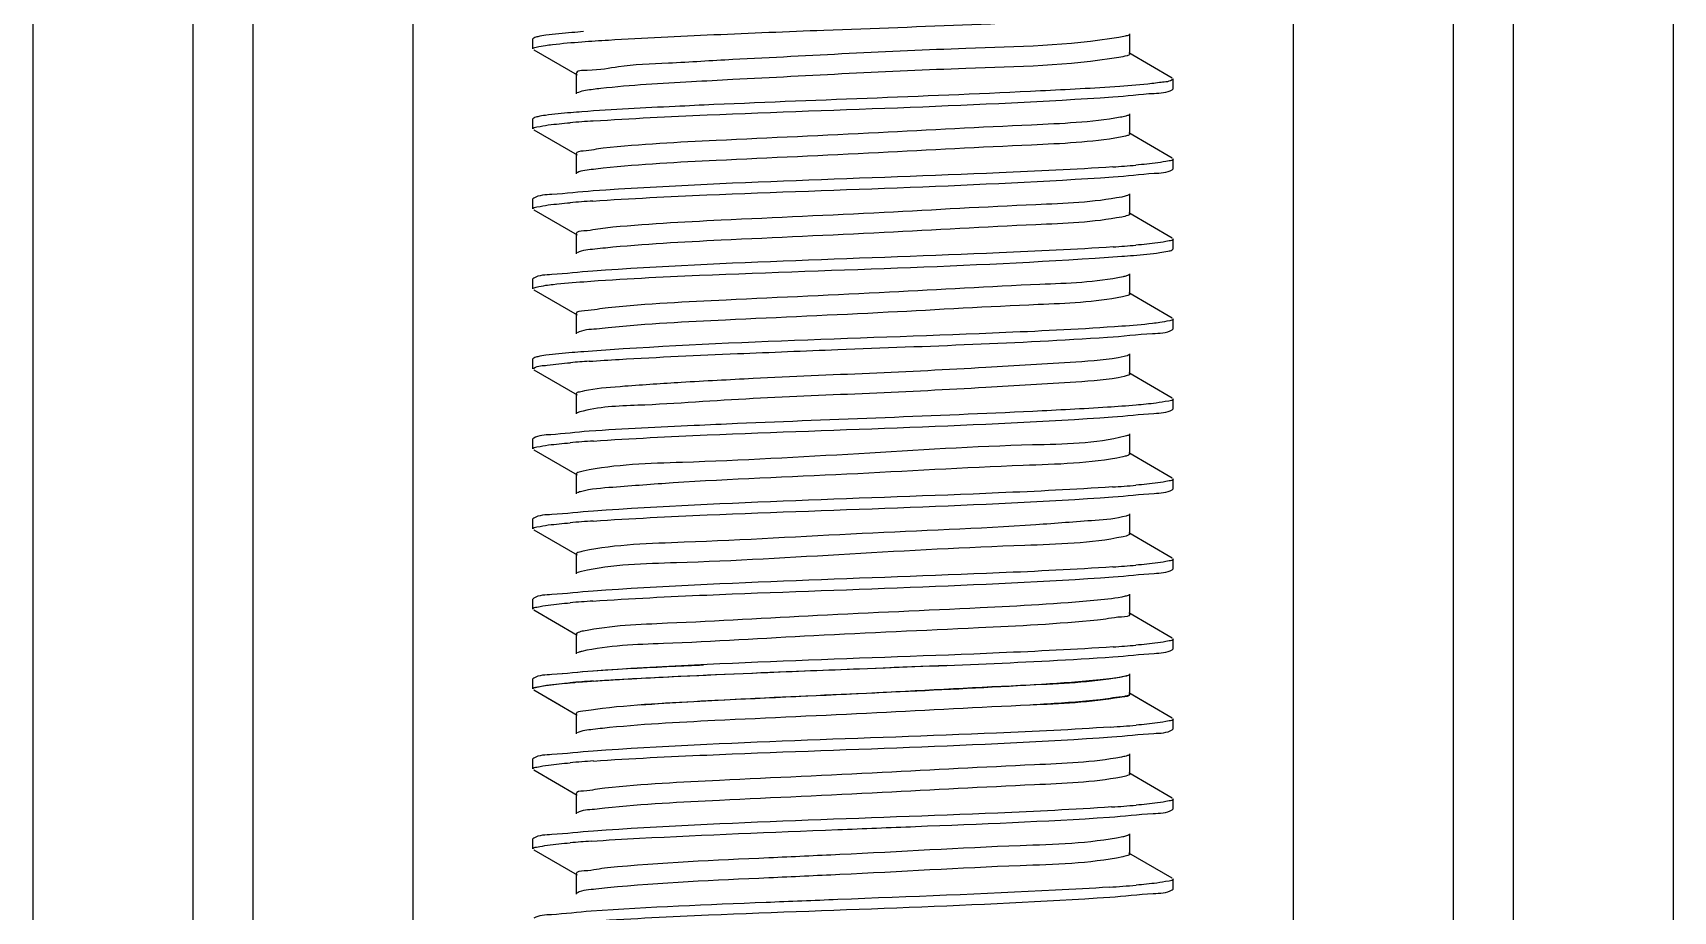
# Model space of a CAD drawing. Extents: x -427546 to -314919, y 698702 to 968782.
# Drawn here: x -415004.5 to -414699.4, y 911520 to 911683.4 of the extents above; entities that cross this region are included whole.
import ezdxf

# ---------------------------------------------------------------- set-up
doc = ezdxf.new("R2010")
doc.units = 0
doc.header["$LTSCALE"] = 1000
doc.header["$MEASUREMENT"] = 0
doc.layers.get('0').update_dxf_attribs({"linetype": 'CONTINUOUS'})

msp = doc.modelspace()

# ---------------------------------------------------------------- linework, layer by layer
at = {"linetype": 'CONTINUOUS'}
for p, q in [((-415004.48, 912764.98), (-415004.48, 909801.84)), ((-414974.72, 912764.98), (-414974.72, 909801.84)), ((-414963.55, 912764.98), (-414963.55, 909801.84)), ((-414933.79, 912764.98), (-414933.79, 909801.84)), ((-414770.08, 912764.98), (-414770.08, 909801.84)), ((-414740.31, 912764.98), (-414740.31, 909801.84)), ((-414729.15, 912764.98), (-414729.15, 909801.84)), ((-414699.38, 912764.98), (-414699.38, 909801.84)), ((-414800.46, 911679.49), (-414800.46, 911683.22)), ((-414911.32, 911682.45), (-414911.46, 911682.29)), ((-414911.46, 911680.43), (-414911.46, 911682.29)), ((-414911.46, 911680.43), (-414911.46, 911682.29)), ((-414911.32, 911680.26), (-414903.25, 911675.59)), ((-414792.54, 911675.01), (-414800.62, 911679.68)), ((-414903.41, 911675.77), (-414903.41, 911672.05)), ((-414792.4, 911672.98), (-414792.4, 911674.84)), ((-414792.4, 911672.98), (-414792.4, 911674.84)), ((-414903, 911672.35), (-414903.25, 911672.24)), ((-414792.54, 911672.82), (-414792.4, 911672.98)), ((-414800.46, 911664.61), (-414800.46, 911668.33)), ((-414911.32, 911667.57), (-414911.46, 911667.4)), ((-414911.46, 911665.54), (-414911.46, 911667.4)), ((-414911.46, 911665.54), (-414911.46, 911667.4)), ((-414911.32, 911665.38), (-414903.25, 911660.7)), ((-414792.54, 911660.12), (-414800.62, 911664.8)), ((-414903.41, 911660.89), (-414903.41, 911657.17)), ((-414792.4, 911658.1), (-414792.4, 911659.96)), ((-414792.4, 911658.1), (-414792.4, 911659.96)), ((-414792.54, 911657.94), (-414792.4, 911658.1)), ((-414911.32, 911652.68), (-414911.46, 911652.52)), ((-414911.46, 911650.66), (-414911.46, 911652.52)), ((-414911.46, 911650.66), (-414911.46, 911652.52)), ((-414800.46, 911649.73), (-414800.46, 911653.45)), ((-414911.32, 911650.5), (-414903.25, 911645.82)), ((-414792.54, 911645.24), (-414800.62, 911649.92)), ((-414903.41, 911646.01), (-414903.41, 911642.29)), ((-414792.4, 911643.22), (-414792.4, 911645.08)), ((-414792.4, 911643.22), (-414792.4, 911645.08)), ((-414792.54, 911643.05), (-414792.4, 911643.22)), ((-414911.32, 911637.8), (-414911.46, 911637.64)), ((-414911.46, 911635.78), (-414911.46, 911637.64)), ((-414911.46, 911635.78), (-414911.46, 911637.64)), ((-414800.46, 911634.85), (-414800.46, 911638.57)), ((-414911.32, 911635.61), (-414903.25, 911630.94)), ((-414792.54, 911630.36), (-414800.62, 911635.03)), ((-414903.41, 911631.13), (-414903.41, 911627.4)), ((-414792.54, 911628.17), (-414792.4, 911628.33)), ((-414792.4, 911628.33), (-414792.4, 911630.19)), ((-414792.4, 911628.33), (-414792.4, 911630.19)), ((-414911.32, 911622.92), (-414911.46, 911622.75)), ((-414911.46, 911620.89), (-414911.46, 911622.75)), ((-414911.46, 911620.89), (-414911.46, 911622.75)), ((-414800.46, 911619.96), (-414800.46, 911623.68)), ((-414911.32, 911620.73), (-414903.25, 911616.05)), ((-414792.54, 911615.47), (-414800.62, 911620.15)), ((-414903.41, 911616.24), (-414903.41, 911612.52)), ((-414792.54, 911613.29), (-414792.4, 911613.45)), ((-414792.4, 911613.45), (-414792.4, 911615.31)), ((-414792.4, 911613.45), (-414792.4, 911615.31)), ((-414911.32, 911608.03), (-414911.46, 911607.87)), ((-414911.46, 911606.01), (-414911.46, 911607.87)), ((-414911.46, 911606.01), (-414911.46, 911607.87)), ((-414800.46, 911605.08), (-414800.46, 911608.8)), ((-414911.32, 911605.85), (-414903.25, 911601.17)), ((-414801.29, 911604.65), (-414801.73, 911604.55)), ((-414792.54, 911600.59), (-414800.62, 911605.27)), ((-414903.41, 911601.36), (-414903.41, 911597.64)), ((-414792.54, 911598.41), (-414792.4, 911598.57)), ((-414792.4, 911598.57), (-414792.4, 911600.43)), ((-414792.4, 911598.57), (-414792.4, 911600.43)), ((-414911.32, 911593.15), (-414911.46, 911592.99)), ((-414911.46, 911591.13), (-414911.46, 911592.99)), ((-414911.46, 911591.13), (-414911.46, 911592.99)), ((-414800.46, 911590.2), (-414800.46, 911593.92)), ((-414911.32, 911590.96), (-414903.25, 911586.29)), ((-414801.12, 911589.82), (-414801.71, 911589.67)), ((-414792.54, 911585.71), (-414800.62, 911590.39)), ((-414903.41, 911586.48), (-414903.41, 911582.76)), ((-414792.4, 911583.69), (-414792.4, 911585.55)), ((-414792.4, 911583.69), (-414792.4, 911585.55)), ((-414792.54, 911583.52), (-414792.4, 911583.69)), ((-414911.32, 911578.27), (-414911.46, 911578.1)), ((-414911.46, 911576.24), (-414911.46, 911578.1)), ((-414911.46, 911576.24), (-414911.46, 911578.1)), ((-414800.46, 911575.31), (-414800.46, 911579.03)), ((-414911.32, 911576.08), (-414903.25, 911571.4)), ((-414792.54, 911570.83), (-414800.62, 911575.5)), ((-414903.41, 911571.59), (-414903.41, 911567.87)), ((-414792.4, 911568.8), (-414792.4, 911570.66)), ((-414792.4, 911568.8), (-414792.4, 911570.66)), ((-414792.54, 911568.64), (-414792.4, 911568.8)), ((-414800.46, 911560.43), (-414800.46, 911564.15)), ((-414800.46, 911560.43), (-414800.46, 911564.15)), ((-414911.32, 911563.39), (-414911.46, 911563.22)), ((-414911.32, 911563.38), (-414911.46, 911563.22)), ((-414911.46, 911561.36), (-414911.46, 911563.22)), ((-414911.46, 911561.36), (-414911.46, 911563.22)), ((-414911.46, 911561.36), (-414911.46, 911563.22)), ((-414911.46, 911561.36), (-414911.46, 911563.22)), ((-414911.32, 911561.2), (-414903.25, 911556.52)), ((-414911.32, 911561.2), (-414906.4, 911558.35)), ((-414792.54, 911555.94), (-414800.62, 911560.62)), ((-414796.7, 911558.35), (-414800.62, 911560.62)), ((-414903.41, 911556.71), (-414903.41, 911552.99)), ((-414792.4, 911553.92), (-414792.4, 911555.78)), ((-414792.4, 911553.92), (-414792.4, 911555.78)), ((-414792.54, 911553.76), (-414792.4, 911553.92)), ((-414800.46, 911545.55), (-414800.46, 911549.27)), ((-414911.32, 911548.5), (-414911.46, 911548.34)), ((-414911.46, 911546.48), (-414911.46, 911548.34)), ((-414911.46, 911546.48), (-414911.46, 911548.34)), ((-414911.32, 911546.32), (-414903.25, 911541.64)), ((-414792.54, 911541.06), (-414800.62, 911545.74)), ((-414903.41, 911541.83), (-414903.41, 911538.11)), ((-414792.4, 911539.04), (-414792.4, 911540.9)), ((-414792.4, 911539.04), (-414792.4, 911540.9)), ((-414792.54, 911538.87), (-414792.4, 911539.04)), ((-414911.32, 911533.62), (-414911.46, 911533.46)), ((-414911.46, 911531.6), (-414911.46, 911533.46)), ((-414911.46, 911531.6), (-414911.46, 911533.46)), ((-414800.46, 911530.67), (-414800.46, 911534.39)), ((-414911.32, 911531.43), (-414903.25, 911526.76)), ((-414792.54, 911526.18), (-414800.62, 911530.85)), ((-414903.41, 911526.95), (-414903.41, 911523.22)), ((-414792.4, 911524.15), (-414792.4, 911526.02)), ((-414792.4, 911524.15), (-414792.4, 911526.02)), ((-414792.54, 911523.99), (-414792.4, 911524.15))]:
    msp.add_line(p, q, dxfattribs=at)
for centre, radius, start, end in [((-414883.14, 911411.89), 255.7, 93.8351, 94.8035), ((-414820.69, 911913.2), 255.29, 273.8387, 274.8044), ((-414883.24, 911398.27), 254.43, 93.8488, 94.8033), ((-414820.63, 911897.59), 254.56, 273.8479, 274.803), ((-414884.15, 911379.88), 243.03, 93.9793, 94.8029), ((-414883.1, 911351.81), 256.25, 93.8293, 94.8034), ((-414820.79, 911854.89), 256.52, 273.8243, 274.8053), ((-414883.14, 911337.45), 255.73, 93.8348, 94.8035), ((-414820.69, 911838.81), 255.31, 273.8383, 274.8044), ((-414883.24, 911323.82), 254.47, 93.8484, 94.8033), ((-414820.63, 911823.18), 254.56, 273.8478, 274.803), ((-414883.12, 911307.41), 256.01, 93.832, 94.8034), ((-414885.81, 911340.35), 222.95, 94.4326, 94.598), ((-414821.2, 911815.42), 261.71, 273.7685, 274.8061), ((-414883.09, 911292.2), 256.34, 93.8284, 94.8034), ((-414820.97, 911797.64), 258.8, 273.7992, 274.806), ((-414883.68, 911284.77), 248.86, 93.9046, 94.8082), ((-414821.54, 911789.97), 266.04, 273.7272, 274.8014)]:
    msp.add_arc(centre, radius, start, end, dxfattribs=at)
for points, knots in [([(-414877.82, 911683.08), (-414871, 911683.38), (-414845.83, 911684.44), (-414820.64, 911685.16), (-414802.33, 911686.48)], [0, 0, 0, 0, 0.271117, 1, 1, 1, 1]), ([(-414909.07, 911682.96), (-414909.56, 911682.89), (-414910.31, 911682.76), (-414911.08, 911682.59), (-414911.32, 911682.45)], [0, 0, 0, 0, 0.642818, 1, 1, 1, 1]), ([(-414902.06, 911683.64), (-414902.78, 911683.58), (-414905.12, 911683.4), (-414907.46, 911683.19), (-414909.07, 911682.96)], [0, 0, 0, 0, 0.307553, 1, 1, 1, 1]), ([(-414902.34, 911681.75), (-414900.7, 911681.88), (-414892.53, 911682.41), (-414884.36, 911682.79), (-414877.82, 911683.08)], [0, 0, 0, 0, 0.200445, 1, 1, 1, 1]), ([(-414800.62, 911683.03), (-414800.83, 911682.91), (-414801.45, 911682.74), (-414802.08, 911682.62), (-414802.47, 911682.55)], [0, 0, 0, 0, 0.371007, 1, 1, 1, 1]), ([(-414911.46, 911680.43), (-414911.46, 911680.65), (-414910.33, 911680.85), (-414909.72, 911681.01), (-414909.14, 911681.09)], [0, 0, 0, 0, 0.275146, 1, 1, 1, 1]), ([(-414909.14, 911681.09), (-414908.71, 911681.15), (-414906.45, 911681.43), (-414904.18, 911681.62), (-414902.34, 911681.75)], [0, 0, 0, 0, 0.191295, 1, 1, 1, 1]), ([(-414802.47, 911682.55), (-414811.86, 911680.99), (-414835.95, 911680.54), (-414859.86, 911679.17), (-414874.31, 911678.43)], [0, 0, 0, 0, 0.396629, 1, 1, 1, 1]), ([(-414874.31, 911678.43), (-414878.3, 911678.23), (-414885.16, 911677.75), (-414894.9, 911677.45), (-414899.33, 911676.31), (-414903.41, 911676.48), (-414903.41, 911675.77)], [0, 0, 0, 0, 0.408517, 0.726153, 0.927696, 1, 1, 1, 1]), ([(-414802.47, 911678.83), (-414811.86, 911677.27), (-414835.95, 911676.82), (-414859.86, 911675.45), (-414874.31, 911674.71)], [0, 0, 0, 0, 0.396629, 1, 1, 1, 1]), ([(-414800.46, 911679.49), (-414800.46, 911679.29), (-414801.41, 911679.05), (-414801.97, 911678.91), (-414802.47, 911678.83)], [0, 0, 0, 0, 0.282134, 1, 1, 1, 1]), ([(-414874.31, 911674.71), (-414876.87, 911674.58), (-414885.05, 911674.13), (-414893.23, 911673.68), (-414898.83, 911673.06)], [0, 0, 0, 0, 0.312724, 1, 1, 1, 1]), ([(-414794.94, 911674.15), (-414795.41, 911674.08), (-414797.87, 911673.79), (-414800.33, 911673.6), (-414802.33, 911673.46)], [0, 0, 0, 0, 0.191606, 1, 1, 1, 1]), ([(-414792.4, 911674.84), (-414792.4, 911674.77), (-414793.31, 911674.2), (-414794.14, 911674.26), (-414794.94, 911674.15)], [0, 0, 0, 0, 0.088343, 1, 1, 1, 1]), ([(-414898.83, 911673.06), (-414899.31, 911673.01), (-414900.71, 911672.82), (-414902.13, 911672.67), (-414903, 911672.35)], [0, 0, 0, 0, 0.345772, 1, 1, 1, 1]), ([(-414900.24, 911667.02), (-414893.19, 911667.5), (-414860.98, 911669.05), (-414828.72, 911669.8), (-414803.6, 911671.51)], [0, 0, 0, 0, 0.219188, 1, 1, 1, 1]), ([(-414802.33, 911673.46), (-414807.23, 911673.1), (-414832.38, 911671.78), (-414857.56, 911670.95), (-414877.82, 911670.06)], [0, 0, 0, 0, 0.195012, 1, 1, 1, 1]), ([(-414803.6, 911671.51), (-414801.04, 911671.68), (-414797.45, 911672.18), (-414793.54, 911672.25), (-414792.54, 911672.82)], [0, 0, 0, 0, 0.690234, 1, 1, 1, 1]), ([(-414909.14, 911668.07), (-414909.61, 911668), (-414910.34, 911667.87), (-414911.09, 911667.7), (-414911.32, 911667.57)], [0, 0, 0, 0, 0.641633, 1, 1, 1, 1]), ([(-414902.34, 911668.73), (-414903.04, 911668.68), (-414905.31, 911668.5), (-414907.58, 911668.29), (-414909.14, 911668.07)], [0, 0, 0, 0, 0.307541, 1, 1, 1, 1]), ([(-414877.82, 911670.06), (-414880.22, 911669.95), (-414888.4, 911669.57), (-414896.58, 911669.16), (-414902.34, 911668.73)], [0, 0, 0, 0, 0.294264, 1, 1, 1, 1]), ([(-414802.2, 911667.71), (-414807.64, 911666.74), (-414822.72, 911666.15), (-414847.75, 911664.75), (-414874.32, 911663.56), (-414891.4, 911662.69), (-414898.39, 911661.95)], [0, 0, 0, 0, 0.172177, 0.467909, 0.781292, 1, 1, 1, 1]), ([(-414800.62, 911668.14), (-414800.8, 911668.04), (-414801.33, 911667.88), (-414801.86, 911667.77), (-414802.2, 911667.71)], [0, 0, 0, 0, 0.377707, 1, 1, 1, 1]), ([(-414911.46, 911665.54), (-414911.46, 911665.81), (-414910.04, 911665.99), (-414909.32, 911666.19), (-414908.6, 911666.28)], [0, 0, 0, 0, 0.271545, 1, 1, 1, 1]), ([(-414898.39, 911661.95), (-414899.65, 911661.81), (-414900.84, 911661.44), (-414903.41, 911661.35), (-414903.41, 911660.89)], [0, 0, 0, 0, 0.73335, 1, 1, 1, 1]), ([(-414802.2, 911663.99), (-414807.64, 911663.02), (-414822.72, 911662.43), (-414847.75, 911661.03), (-414874.32, 911659.84), (-414891.4, 911658.97), (-414898.39, 911658.22)], [0, 0, 0, 0, 0.172177, 0.467909, 0.781292, 1, 1, 1, 1]), ([(-414800.46, 911664.61), (-414800.46, 911664.43), (-414801.27, 911664.19), (-414801.76, 911664.07), (-414802.2, 911663.99)], [0, 0, 0, 0, 0.285905, 1, 1, 1, 1]), ([(-414792.4, 911659.96), (-414792.4, 911659.69), (-414793.82, 911659.51), (-414794.54, 911659.32), (-414795.25, 911659.22)], [0, 0, 0, 0, 0.271629, 1, 1, 1, 1]), ([(-414898.39, 911658.22), (-414899, 911658.16), (-414900.61, 911657.92), (-414902.35, 911657.88), (-414903.25, 911657.36)], [0, 0, 0, 0, 0.372967, 1, 1, 1, 1]), ([(-414900.32, 911652.13), (-414893.27, 911652.61), (-414861.01, 911654.17), (-414828.71, 911654.91), (-414803.55, 911656.63)], [0, 0, 0, 0, 0.218979, 1, 1, 1, 1]), ([(-414803.6, 911658.48), (-414810.65, 911658), (-414842.86, 911656.45), (-414875.12, 911655.71), (-414900.24, 911654)], [0, 0, 0, 0, 0.219095, 1, 1, 1, 1]), ([(-414803.55, 911656.63), (-414801, 911656.8), (-414797.43, 911657.3), (-414793.54, 911657.37), (-414792.54, 911657.94)], [0, 0, 0, 0, 0.690139, 1, 1, 1, 1]), ([(-414900.24, 911654), (-414902.81, 911653.82), (-414906.4, 911653.33), (-414910.32, 911653.26), (-414911.32, 911652.68)], [0, 0, 0, 0, 0.690277, 1, 1, 1, 1]), ([(-414801.94, 911652.88), (-414807.2, 911651.86), (-414822.04, 911651.34), (-414846.84, 911649.89), (-414873.53, 911648.72), (-414890.8, 911647.84), (-414897.94, 911647.11)], [0, 0, 0, 0, 0.167069, 0.460858, 0.776177, 1, 1, 1, 1]), ([(-414800.62, 911653.26), (-414800.77, 911653.17), (-414801.22, 911653.03), (-414801.66, 911652.93), (-414801.94, 911652.88)], [0, 0, 0, 0, 0.385224, 1, 1, 1, 1]), ([(-414911.46, 911650.66), (-414911.46, 911650.93), (-414910.05, 911651.11), (-414909.33, 911651.3), (-414908.61, 911651.4)], [0, 0, 0, 0, 0.271633, 1, 1, 1, 1]), ([(-414800.46, 911649.73), (-414800.46, 911649.57), (-414801.13, 911649.33), (-414801.56, 911649.23), (-414801.94, 911649.16)], [0, 0, 0, 0, 0.290456, 1, 1, 1, 1]), ([(-414897.94, 911647.11), (-414899.3, 911646.97), (-414900.59, 911646.56), (-414903.41, 911646.51), (-414903.41, 911646.01)], [0, 0, 0, 0, 0.734177, 1, 1, 1, 1]), ([(-414801.94, 911649.16), (-414807.2, 911648.14), (-414822.04, 911647.61), (-414846.84, 911646.17), (-414873.53, 911645), (-414890.8, 911644.12), (-414897.94, 911643.39)], [0, 0, 0, 0, 0.167069, 0.460858, 0.776177, 1, 1, 1, 1]), ([(-414897.94, 911643.39), (-414898.61, 911643.32), (-414900.36, 911643.06), (-414902.27, 911643.04), (-414903.25, 911642.48)], [0, 0, 0, 0, 0.374915, 1, 1, 1, 1]), ([(-414803.55, 911643.6), (-414810.6, 911643.12), (-414842.86, 911641.57), (-414875.16, 911640.83), (-414900.32, 911639.11)], [0, 0, 0, 0, 0.219017, 1, 1, 1, 1]), ([(-414792.4, 911645.08), (-414792.4, 911644.81), (-414793.82, 911644.63), (-414794.54, 911644.43), (-414795.26, 911644.34)], [0, 0, 0, 0, 0.271602, 1, 1, 1, 1]), ([(-414902.02, 911637.13), (-414894.86, 911637.66), (-414861.5, 911639.28), (-414828.1, 911639.94), (-414801.96, 911641.86)], [0, 0, 0, 0, 0.215017, 1, 1, 1, 1]), ([(-414801.96, 911641.86), (-414801.23, 911641.91), (-414798.85, 911642.1), (-414796.48, 911642.31), (-414794.84, 911642.54)], [0, 0, 0, 0, 0.307338, 1, 1, 1, 1]), ([(-414794.84, 911642.54), (-414794.34, 911642.61), (-414793.57, 911642.74), (-414792.79, 911642.91), (-414792.54, 911643.05)], [0, 0, 0, 0, 0.643592, 1, 1, 1, 1]), ([(-414900.32, 911639.11), (-414902.87, 911638.94), (-414906.44, 911638.44), (-414910.33, 911638.37), (-414911.32, 911637.8)], [0, 0, 0, 0, 0.690149, 1, 1, 1, 1]), ([(-414801.7, 911638.04), (-414806.77, 911636.98), (-414821.37, 911636.53), (-414845.93, 911635.03), (-414872.72, 911633.89), (-414890.18, 911632.99), (-414897.46, 911632.27)], [0, 0, 0, 0, 0.161939, 0.453776, 0.771039, 1, 1, 1, 1]), ([(-414800.62, 911638.38), (-414800.75, 911638.3), (-414801.11, 911638.18), (-414801.48, 911638.09), (-414801.7, 911638.04)], [0, 0, 0, 0, 0.393704, 1, 1, 1, 1]), ([(-414911.46, 911635.78), (-414911.46, 911636.01), (-414910.28, 911636.21), (-414909.66, 911636.37), (-414909.06, 911636.45)], [0, 0, 0, 0, 0.274546, 1, 1, 1, 1]), ([(-414909.06, 911636.45), (-414908.61, 911636.52), (-414906.27, 911636.8), (-414903.92, 911636.99), (-414902.02, 911637.13)], [0, 0, 0, 0, 0.19129, 1, 1, 1, 1]), ([(-414801.83, 911634.3), (-414806.96, 911633.27), (-414821.6, 911632.77), (-414846.17, 911631.31), (-414872.85, 911630.16), (-414890.22, 911629.27), (-414897.46, 911628.55)], [0, 0, 0, 0, 0.164046, 0.455922, 0.77202, 1, 1, 1, 1]), ([(-414800.46, 911634.85), (-414800.46, 911634.7), (-414801.07, 911634.46), (-414801.48, 911634.37), (-414801.83, 911634.3)], [0, 0, 0, 0, 0.292762, 1, 1, 1, 1]), ([(-414897.46, 911632.27), (-414898.95, 911632.13), (-414900.34, 911631.67), (-414903.41, 911631.66), (-414903.41, 911631.13)], [0, 0, 0, 0, 0.734857, 1, 1, 1, 1]), ([(-414897.46, 911628.55), (-414898.2, 911628.48), (-414900.11, 911628.21), (-414902.19, 911628.21), (-414903.25, 911627.59)], [0, 0, 0, 0, 0.376685, 1, 1, 1, 1]), ([(-414801.96, 911628.83), (-414809.14, 911628.31), (-414842.5, 911626.68), (-414875.9, 911626.03), (-414902.02, 911624.11)], [0, 0, 0, 0, 0.215701, 1, 1, 1, 1]), ([(-414804.61, 911626.79), (-414801.81, 911626.97), (-414797.9, 911627.52), (-414793.63, 911627.55), (-414792.54, 911628.17)], [0, 0, 0, 0, 0.691739, 1, 1, 1, 1]), ([(-414794.84, 911629.51), (-414795.3, 911629.45), (-414797.66, 911629.16), (-414800.04, 911628.97), (-414801.96, 911628.83)], [0, 0, 0, 0, 0.191465, 1, 1, 1, 1]), ([(-414792.4, 911630.19), (-414792.4, 911629.96), (-414793.6, 911629.76), (-414794.23, 911629.6), (-414794.84, 911629.51)], [0, 0, 0, 0, 0.27426, 1, 1, 1, 1]), ([(-414873.43, 911623.74), (-414867.2, 911624), (-414844.26, 911624.95), (-414821.31, 911625.7), (-414804.61, 911626.79)], [0, 0, 0, 0, 0.271359, 1, 1, 1, 1]), ([(-414909.06, 911623.43), (-414909.55, 911623.36), (-414910.31, 911623.23), (-414911.08, 911623.05), (-414911.32, 911622.92)], [0, 0, 0, 0, 0.642986, 1, 1, 1, 1]), ([(-414902.02, 911624.11), (-414902.74, 911624.05), (-414905.09, 911623.87), (-414907.44, 911623.66), (-414909.06, 911623.43)], [0, 0, 0, 0, 0.307532, 1, 1, 1, 1]), ([(-414901.01, 911622.32), (-414899.15, 911622.45), (-414889.96, 911623.02), (-414880.76, 911623.43), (-414873.43, 911623.74)], [0, 0, 0, 0, 0.202501, 1, 1, 1, 1]), ([(-414801.49, 911623.21), (-414804.43, 911622.53), (-414813.09, 911622.05), (-414836.04, 911620.51), (-414856.09, 911619.8), (-414870.52, 911619.09)], [0, 0, 0, 0, 0.131194, 0.373535, 1, 1, 1, 1]), ([(-414800.62, 911623.5), (-414800.73, 911623.43), (-414801.01, 911623.33), (-414801.31, 911623.25), (-414801.49, 911623.21)], [0, 0, 0, 0, 0.40332, 1, 1, 1, 1]), ([(-414911.46, 911620.89), (-414911.46, 911620.97), (-414910.49, 911621.55), (-414909.64, 911621.49), (-414908.8, 911621.6)], [0, 0, 0, 0, 0.087421, 1, 1, 1, 1]), ([(-414870.52, 911619.09), (-414874.97, 911618.87), (-414883.01, 911618.47), (-414892.97, 911617.78), (-414899.73, 911617.26), (-414902.31, 911616.72), (-414903.41, 911616.47), (-414903.41, 911616.24)], [0, 0, 0, 0, 0.404312, 0.722616, 0.926229, 0.979509, 1, 1, 1, 1]), ([(-414801.49, 911619.49), (-414804.43, 911618.81), (-414813.09, 911618.33), (-414836.04, 911616.79), (-414856.09, 911616.08), (-414870.52, 911615.37)], [0, 0, 0, 0, 0.131194, 0.373535, 1, 1, 1, 1]), ([(-414800.46, 911619.96), (-414800.46, 911619.85), (-414800.9, 911619.63), (-414801.22, 911619.55), (-414801.49, 911619.49)], [0, 0, 0, 0, 0.302831, 1, 1, 1, 1]), ([(-414902.77, 911612.89), (-414902.86, 911612.87), (-414903.03, 911612.81), (-414903.18, 911612.75), (-414903.24, 911612.71)], [0, 0, 0, 0, 0.571302, 1, 1, 1, 1]), ([(-414870.52, 911615.37), (-414877.67, 911615.01), (-414888.35, 911614.12), (-414899.3, 911613.91), (-414902.77, 911612.89)], [0, 0, 0, 0, 0.664278, 1, 1, 1, 1]), ([(-414804.61, 911613.77), (-414809.23, 911613.46), (-414832.16, 911612.28), (-414855.11, 911611.5), (-414873.43, 911610.72)], [0, 0, 0, 0, 0.201596, 1, 1, 1, 1]), ([(-414803.68, 911611.97), (-414801.1, 911612.14), (-414797.49, 911612.65), (-414793.55, 911612.71), (-414792.54, 911613.29)], [0, 0, 0, 0, 0.690375, 1, 1, 1, 1]), ([(-414792.4, 911615.31), (-414792.4, 911615.02), (-414793.98, 911614.85), (-414794.76, 911614.64), (-414795.55, 911614.54)], [0, 0, 0, 0, 0.270133, 1, 1, 1, 1]), ([(-414873.43, 911610.72), (-414876.11, 911610.6), (-414885.31, 911610.19), (-414894.51, 911609.75), (-414901.01, 911609.3)], [0, 0, 0, 0, 0.291422, 1, 1, 1, 1]), ([(-414900.21, 911607.49), (-414893.17, 911607.97), (-414860.99, 911609.52), (-414828.77, 911610.27), (-414803.68, 911611.97)], [0, 0, 0, 0, 0.219183, 1, 1, 1, 1]), ([(-414911.46, 911606.01), (-414911.46, 911606.28), (-414910.03, 911606.46), (-414909.31, 911606.66), (-414908.59, 911606.75)], [0, 0, 0, 0, 0.271499, 1, 1, 1, 1]), ([(-414901.01, 911609.3), (-414903.4, 911609.13), (-414906.74, 911608.66), (-414910.39, 911608.57), (-414911.32, 911608.03)], [0, 0, 0, 0, 0.688907, 1, 1, 1, 1]), ([(-414801.29, 911608.37), (-414806.89, 911606.94), (-414823.64, 911606.84), (-414850.99, 911605.06), (-414878.83, 911603.55), (-414896.07, 911603.15), (-414902.14, 911601.89)], [0, 0, 0, 0, 0.171431, 0.491399, 0.816224, 1, 1, 1, 1]), ([(-414800.62, 911608.61), (-414800.7, 911608.56), (-414800.93, 911608.47), (-414801.16, 911608.41), (-414801.29, 911608.37)], [0, 0, 0, 0, 0.414289, 1, 1, 1, 1]), ([(-414801.73, 911604.55), (-414807.81, 911603.29), (-414825.08, 911602.92), (-414852.89, 911601.17), (-414878.41, 911600.26), (-414894.86, 911599), (-414900.65, 911598.57), (-414902.6, 911598.06)], [0, 0, 0, 0, 0.184068, 0.509201, 0.829117, 0.940109, 1, 1, 1, 1]), ([(-414800.46, 911605.08), (-414800.46, 911604.98), (-414800.8, 911604.78), (-414801.08, 911604.71), (-414801.29, 911604.65)], [0, 0, 0, 0, 0.311313, 1, 1, 1, 1]), ([(-414902.14, 911601.89), (-414902.46, 911601.82), (-414902.84, 911601.73), (-414903.41, 911601.5), (-414903.41, 911601.36)], [0, 0, 0, 0, 0.705293, 1, 1, 1, 1]), ([(-414902.6, 911598.06), (-414902.73, 911598.03), (-414902.95, 911597.96), (-414903.16, 911597.87), (-414903.24, 911597.83)], [0, 0, 0, 0, 0.58408, 1, 1, 1, 1]), ([(-414803.68, 911598.95), (-414810.73, 911598.47), (-414842.91, 911596.92), (-414875.12, 911596.17), (-414900.21, 911594.47)], [0, 0, 0, 0, 0.219354, 1, 1, 1, 1]), ([(-414803.6, 911597.09), (-414801.04, 911597.27), (-414797.45, 911597.76), (-414793.54, 911597.83), (-414792.54, 911598.41)], [0, 0, 0, 0, 0.690237, 1, 1, 1, 1]), ([(-414792.4, 911600.43), (-414792.4, 911600.16), (-414793.82, 911599.98), (-414794.54, 911599.79), (-414795.25, 911599.69)], [0, 0, 0, 0, 0.271599, 1, 1, 1, 1]), ([(-414900.21, 911594.47), (-414902.78, 911594.29), (-414906.39, 911593.79), (-414910.32, 911593.73), (-414911.32, 911593.15)], [0, 0, 0, 0, 0.690331, 1, 1, 1, 1]), ([(-414900.24, 911592.61), (-414893.19, 911593.09), (-414860.98, 911594.64), (-414828.72, 911595.38), (-414803.6, 911597.09)], [0, 0, 0, 0, 0.219191, 1, 1, 1, 1]), ([(-414911.46, 911591.13), (-414911.46, 911591.4), (-414910.04, 911591.58), (-414909.32, 911591.77), (-414908.6, 911591.87)], [0, 0, 0, 0, 0.271543, 1, 1, 1, 1]), ([(-414801.12, 911593.54), (-414802.98, 911593), (-414808.65, 911592.6), (-414824.96, 911591.3), (-414850.53, 911590.41), (-414878.51, 911588.66), (-414895.94, 911588.27), (-414902.1, 911587.01)], [0, 0, 0, 0, 0.057446, 0.166902, 0.486553, 0.813832, 1, 1, 1, 1]), ([(-414800.62, 911593.73), (-414800.68, 911593.69), (-414800.85, 911593.62), (-414801.02, 911593.57), (-414801.12, 911593.54)], [0, 0, 0, 0, 0.426856, 1, 1, 1, 1]), ([(-414801.71, 911589.67), (-414807.7, 911588.42), (-414824.79, 911588.02), (-414852.45, 911586.48), (-414879.84, 911584.81), (-414896.66, 911584.57), (-414902.41, 911583.22)], [0, 0, 0, 0, 0.181951, 0.50465, 0.824728, 1, 1, 1, 1]), ([(-414800.46, 911590.2), (-414800.46, 911590.11), (-414800.72, 911589.93), (-414800.95, 911589.87), (-414801.12, 911589.82)], [0, 0, 0, 0, 0.321911, 1, 1, 1, 1]), ([(-414902.1, 911587.01), (-414902.43, 911586.94), (-414902.82, 911586.85), (-414903.41, 911586.62), (-414903.41, 911586.48)], [0, 0, 0, 0, 0.706048, 1, 1, 1, 1]), ([(-414792.4, 911585.55), (-414792.4, 911585.28), (-414793.82, 911585.1), (-414794.54, 911584.9), (-414795.25, 911584.81)], [0, 0, 0, 0, 0.271629, 1, 1, 1, 1]), ([(-414902.41, 911583.22), (-414902.58, 911583.18), (-414902.86, 911583.11), (-414903.14, 911583), (-414903.24, 911582.94)], [0, 0, 0, 0, 0.595248, 1, 1, 1, 1]), ([(-414803.6, 911584.07), (-414810.65, 911583.59), (-414842.86, 911582.04), (-414875.12, 911581.29), (-414900.24, 911579.58)], [0, 0, 0, 0, 0.2191, 1, 1, 1, 1]), ([(-414803.55, 911582.21), (-414801, 911582.39), (-414797.43, 911582.88), (-414793.54, 911582.95), (-414792.54, 911583.52)], [0, 0, 0, 0, 0.69014, 1, 1, 1, 1]), ([(-414900.24, 911579.58), (-414902.81, 911579.41), (-414906.4, 911578.91), (-414910.32, 911578.84), (-414911.32, 911578.27)], [0, 0, 0, 0, 0.690279, 1, 1, 1, 1]), ([(-414900.32, 911577.72), (-414893.26, 911578.2), (-414861.01, 911579.75), (-414828.71, 911580.49), (-414803.55, 911582.21)], [0, 0, 0, 0, 0.218987, 1, 1, 1, 1]), ([(-414911.46, 911576.24), (-414911.46, 911576.51), (-414910.05, 911576.69), (-414909.33, 911576.89), (-414908.61, 911576.98)], [0, 0, 0, 0, 0.27163, 1, 1, 1, 1]), ([(-414806.47, 911577.88), (-414813.73, 911577.17), (-414831.09, 911576.27), (-414857.77, 911575.13), (-414882.31, 911573.67), (-414896.92, 911573.17), (-414902.05, 911572.14)], [0, 0, 0, 0, 0.228484, 0.544623, 0.836244, 1, 1, 1, 1]), ([(-414800.62, 911578.85), (-414800.83, 911578.72), (-414802.77, 911578.21), (-414804.74, 911578.05), (-414806.47, 911577.88)], [0, 0, 0, 0, 0.122149, 1, 1, 1, 1]), ([(-414806.47, 911574.16), (-414813.83, 911573.44), (-414831.42, 911572.53), (-414858.36, 911571.41), (-414882.87, 911569.85), (-414897.39, 911569.48), (-414902.34, 911568.36)], [0, 0, 0, 0, 0.230953, 0.550009, 0.841524, 1, 1, 1, 1]), ([(-414800.46, 911575.31), (-414800.46, 911574.77), (-414803.56, 911574.77), (-414804.97, 911574.3), (-414806.47, 911574.16)], [0, 0, 0, 0, 0.265061, 1, 1, 1, 1]), ([(-414902.05, 911572.14), (-414902.39, 911572.07), (-414902.79, 911571.98), (-414903.41, 911571.74), (-414903.41, 911571.59)], [0, 0, 0, 0, 0.707083, 1, 1, 1, 1]), ([(-414792.4, 911570.66), (-414792.4, 911570.39), (-414793.82, 911570.21), (-414794.54, 911570.02), (-414795.26, 911569.93)], [0, 0, 0, 0, 0.271603, 1, 1, 1, 1]), ([(-414902.34, 911568.36), (-414902.53, 911568.31), (-414902.83, 911568.23), (-414903.13, 911568.12), (-414903.24, 911568.06)], [0, 0, 0, 0, 0.598262, 1, 1, 1, 1]), ([(-414803.55, 911569.19), (-414810.6, 911568.71), (-414842.86, 911567.15), (-414875.16, 911566.41), (-414900.32, 911564.69)], [0, 0, 0, 0, 0.219015, 1, 1, 1, 1]), ([(-414868.9, 911564.4), (-414862.84, 911564.65), (-414841.06, 911565.54), (-414819.27, 911566.26), (-414803.58, 911567.33)], [0, 0, 0, 0, 0.278136, 1, 1, 1, 1]), ([(-414803.58, 911567.33), (-414801.02, 911567.5), (-414797.44, 911568), (-414793.54, 911568.07), (-414792.54, 911568.64)], [0, 0, 0, 0, 0.690177, 1, 1, 1, 1]), ([(-414900.29, 911564.7), (-414902.84, 911564.52), (-414906.42, 911564.03), (-414910.33, 911563.96), (-414911.32, 911563.39)], [0, 0, 0, 0, 0.690202, 1, 1, 1, 1]), ([(-414900.32, 911564.69), (-414902.87, 911564.52), (-414906.44, 911564.03), (-414910.33, 911563.96), (-414911.32, 911563.38)], [0, 0, 0, 0, 0.690152, 1, 1, 1, 1]), ([(-414903.04, 911562.64), (-414900.86, 911562.81), (-414889.49, 911563.54), (-414878.11, 911564.02), (-414868.9, 911564.4)], [0, 0, 0, 0, 0.191198, 1, 1, 1, 1]), ([(-414879.75, 911565.79), (-414881.71, 911565.7), (-414888.56, 911565.38), (-414895.41, 911565.03), (-414900.29, 911564.7)], [0, 0, 0, 0, 0.286136, 1, 1, 1, 1]), ([(-414900.23, 911562.84), (-414895.9, 911563.14), (-414873.96, 911564.3), (-414852, 911565.06), (-414834.38, 911565.79)], [0, 0, 0, 0, 0.197351, 1, 1, 1, 1]), ([(-414800.62, 911563.96), (-414800.81, 911563.85), (-414802.59, 911563.36), (-414804.4, 911563.2), (-414805.99, 911563.04)], [0, 0, 0, 0, 0.124256, 1, 1, 1, 1]), ([(-414800.62, 911563.96), (-414800.81, 911563.86), (-414801.37, 911563.7), (-414801.93, 911563.58), (-414802.28, 911563.52)], [0, 0, 0, 0, 0.375581, 1, 1, 1, 1]), ([(-414911.46, 911561.36), (-414911.46, 911561.63), (-414910.03, 911561.81), (-414909.31, 911562.01), (-414908.59, 911562.1)], [0, 0, 0, 0, 0.271516, 1, 1, 1, 1]), ([(-414911.46, 911561.36), (-414911.46, 911561.55), (-414910.53, 911561.76), (-414910.01, 911561.89), (-414909.52, 911561.97)], [0, 0, 0, 0, 0.278908, 1, 1, 1, 1]), ([(-414909.52, 911561.97), (-414909.15, 911562.03), (-414907.21, 911562.29), (-414905.26, 911562.46), (-414903.68, 911562.59)], [0, 0, 0, 0, 0.190214, 1, 1, 1, 1]), ([(-414802.28, 911563.52), (-414807.78, 911562.56), (-414822.93, 911561.95), (-414848.03, 911560.56), (-414874.56, 911559.37), (-414891.59, 911558.5), (-414898.53, 911557.75)], [0, 0, 0, 0, 0.173733, 0.470057, 0.78285, 1, 1, 1, 1]), ([(-414805.99, 911563.04), (-414809.54, 911562.68), (-414829.73, 911561.32), (-414849.95, 911560.55), (-414866.6, 911559.75)], [0, 0, 0, 0, 0.176303, 1, 1, 1, 1]), ([(-414802.28, 911559.8), (-414807.78, 911558.84), (-414822.93, 911558.23), (-414848.03, 911556.84), (-414874.56, 911555.65), (-414891.59, 911554.78), (-414898.53, 911554.03)], [0, 0, 0, 0, 0.173733, 0.470057, 0.78285, 1, 1, 1, 1]), ([(-414866.6, 911559.75), (-414868.96, 911559.63), (-414877.29, 911559.22), (-414885.62, 911558.78), (-414891.59, 911558.35)], [0, 0, 0, 0, 0.28332, 1, 1, 1, 1]), ([(-414805.99, 911559.32), (-414806.86, 911559.23), (-414811.21, 911558.84), (-414815.58, 911558.56), (-414819.06, 911558.35)], [0, 0, 0, 0, 0.200678, 1, 1, 1, 1]), ([(-414800.46, 911560.43), (-414800.45, 911559.93), (-414803.3, 911559.88), (-414804.61, 911559.46), (-414805.99, 911559.32)], [0, 0, 0, 0, 0.265734, 1, 1, 1, 1]), ([(-414800.46, 911560.43), (-414800.46, 911560.25), (-414801.31, 911560), (-414801.82, 911559.88), (-414802.28, 911559.8)], [0, 0, 0, 0, 0.284681, 1, 1, 1, 1]), ([(-414898.53, 911557.75), (-414899.75, 911557.62), (-414900.91, 911557.26), (-414903.41, 911557.16), (-414903.41, 911556.71)], [0, 0, 0, 0, 0.733065, 1, 1, 1, 1]), ([(-414792.4, 911555.78), (-414792.4, 911555.51), (-414793.85, 911555.33), (-414794.58, 911555.13), (-414795.31, 911555.04)], [0, 0, 0, 0, 0.271295, 1, 1, 1, 1]), ([(-414898.53, 911554.03), (-414899.12, 911553.97), (-414900.68, 911553.73), (-414902.38, 911553.68), (-414903.25, 911553.18)], [0, 0, 0, 0, 0.372335, 1, 1, 1, 1]), ([(-414804, 911554.28), (-414811.07, 911553.8), (-414843.14, 911552.26), (-414875.26, 911551.52), (-414900.23, 911549.82)], [0, 0, 0, 0, 0.220579, 1, 1, 1, 1]), ([(-414900.21, 911547.96), (-414893.18, 911548.44), (-414861.05, 911549.99), (-414828.89, 911550.74), (-414803.82, 911552.43)], [0, 0, 0, 0, 0.218972, 1, 1, 1, 1]), ([(-414803.82, 911552.43), (-414801.21, 911552.61), (-414797.55, 911553.11), (-414793.56, 911553.17), (-414792.54, 911553.76)], [0, 0, 0, 0, 0.690613, 1, 1, 1, 1]), ([(-414900.23, 911549.82), (-414902.79, 911549.64), (-414906.4, 911549.15), (-414910.32, 911549.08), (-414911.32, 911548.5)], [0, 0, 0, 0, 0.690305, 1, 1, 1, 1]), ([(-414800.62, 911549.08), (-414800.78, 911548.99), (-414801.25, 911548.84), (-414801.72, 911548.74), (-414802.02, 911548.69)], [0, 0, 0, 0, 0.382833, 1, 1, 1, 1]), ([(-414911.46, 911546.48), (-414911.46, 911546.75), (-414910.03, 911546.93), (-414909.31, 911547.13), (-414908.59, 911547.22)], [0, 0, 0, 0, 0.271492, 1, 1, 1, 1]), ([(-414802.02, 911548.69), (-414807.33, 911547.68), (-414822.25, 911547.13), (-414847.12, 911545.7), (-414873.77, 911544.53), (-414890.98, 911543.65), (-414898.08, 911542.92)], [0, 0, 0, 0, 0.168631, 0.463014, 0.777741, 1, 1, 1, 1]), ([(-414898.08, 911542.92), (-414899.41, 911542.78), (-414900.67, 911542.38), (-414903.41, 911542.31), (-414903.41, 911541.83)], [0, 0, 0, 0, 0.733941, 1, 1, 1, 1]), ([(-414802.02, 911544.96), (-414807.33, 911543.96), (-414822.25, 911543.41), (-414847.12, 911541.98), (-414873.77, 911540.81), (-414890.98, 911539.93), (-414898.08, 911539.2)], [0, 0, 0, 0, 0.168631, 0.463014, 0.777741, 1, 1, 1, 1]), ([(-414800.46, 911545.55), (-414800.46, 911545.39), (-414801.17, 911545.14), (-414801.62, 911545.04), (-414802.02, 911544.96)], [0, 0, 0, 0, 0.288971, 1, 1, 1, 1]), ([(-414792.4, 911540.9), (-414792.4, 911540.63), (-414793.83, 911540.45), (-414794.55, 911540.25), (-414795.27, 911540.16)], [0, 0, 0, 0, 0.27148, 1, 1, 1, 1]), ([(-414898.08, 911539.2), (-414898.73, 911539.13), (-414900.44, 911538.88), (-414902.3, 911538.85), (-414903.25, 911538.3)], [0, 0, 0, 0, 0.37434, 1, 1, 1, 1]), ([(-414803.82, 911539.41), (-414810.88, 911538.93), (-414843.01, 911537.39), (-414875.17, 911536.64), (-414900.21, 911534.94)], [0, 0, 0, 0, 0.219886, 1, 1, 1, 1]), ([(-414854.77, 911535.2), (-414849.95, 911535.4), (-414833.11, 911536.08), (-414816.26, 911536.72), (-414804.25, 911537.52)], [0, 0, 0, 0, 0.286007, 1, 1, 1, 1]), ([(-414804.25, 911537.52), (-414801.53, 911537.7), (-414797.74, 911538.22), (-414793.6, 911538.27), (-414792.54, 911538.87)], [0, 0, 0, 0, 0.691254, 1, 1, 1, 1]), ([(-414900.21, 911534.94), (-414902.78, 911534.76), (-414906.39, 911534.26), (-414910.32, 911534.2), (-414911.32, 911533.62)], [0, 0, 0, 0, 0.690338, 1, 1, 1, 1]), ([(-414900.63, 911533.05), (-414897.64, 911533.26), (-414882.36, 911534.13), (-414867.06, 911534.71), (-414854.77, 911535.2)], [0, 0, 0, 0, 0.196017, 1, 1, 1, 1]), ([(-414801.77, 911533.85), (-414808.03, 911532.57), (-414825.72, 911532.2), (-414843.21, 911531.07), (-414854.39, 911530.55)], [0, 0, 0, 0, 0.363233, 1, 1, 1, 1]), ([(-414800.62, 911534.2), (-414800.76, 911534.12), (-414801.14, 911533.99), (-414801.53, 911533.9), (-414801.77, 911533.85)], [0, 0, 0, 0, 0.391017, 1, 1, 1, 1]), ([(-414911.46, 911531.6), (-414911.46, 911531.85), (-414910.12, 911532.04), (-414909.44, 911532.22), (-414908.76, 911532.31)], [0, 0, 0, 0, 0.272443, 1, 1, 1, 1]), ([(-414854.39, 911530.55), (-414858.78, 911530.35), (-414873.19, 911529.65), (-414887.62, 911529.08), (-414897.61, 911528.08)], [0, 0, 0, 0, 0.304662, 1, 1, 1, 1]), ([(-414800.46, 911530.67), (-414800.46, 911530.52), (-414801.05, 911530.29), (-414801.44, 911530.2), (-414801.77, 911530.13)], [0, 0, 0, 0, 0.294214, 1, 1, 1, 1]), ([(-414897.61, 911528.08), (-414899.06, 911527.94), (-414900.42, 911527.5), (-414903.41, 911527.47), (-414903.41, 911526.95)], [0, 0, 0, 0, 0.734703, 1, 1, 1, 1]), ([(-414801.77, 911530.13), (-414808.03, 911528.85), (-414825.72, 911528.48), (-414843.21, 911527.35), (-414854.39, 911526.83)], [0, 0, 0, 0, 0.363233, 1, 1, 1, 1]), ([(-414897.61, 911524.36), (-414898.32, 911524.29), (-414900.19, 911524.02), (-414902.22, 911524.01), (-414903.25, 911523.41)], [0, 0, 0, 0, 0.376214, 1, 1, 1, 1]), ([(-414854.39, 911526.83), (-414858.78, 911526.63), (-414873.19, 911525.93), (-414887.62, 911525.36), (-414897.61, 911524.36)], [0, 0, 0, 0, 0.304662, 1, 1, 1, 1]), ([(-414804.25, 911524.5), (-414807.59, 911524.27), (-414824.42, 911523.35), (-414841.27, 911522.72), (-414854.77, 911522.18)], [0, 0, 0, 0, 0.198662, 1, 1, 1, 1]), ([(-414792.4, 911526.02), (-414792.4, 911525.73), (-414793.9, 911525.56), (-414794.65, 911525.35), (-414795.41, 911525.26)], [0, 0, 0, 0, 0.270823, 1, 1, 1, 1]), ([(-414854.77, 911522.18), (-414859.22, 911522), (-414874.51, 911521.38), (-414889.8, 911520.77), (-414900.63, 911520.03)], [0, 0, 0, 0, 0.290714, 1, 1, 1, 1]), ([(-414899.83, 911518.22), (-414892.83, 911518.69), (-414860.94, 911520.22), (-414829.02, 911520.98), (-414804.17, 911522.64)], [0, 0, 0, 0, 0.219814, 1, 1, 1, 1]), ([(-414804.17, 911522.64), (-414801.48, 911522.82), (-414797.71, 911523.34), (-414793.59, 911523.39), (-414792.54, 911523.99)], [0, 0, 0, 0, 0.691163, 1, 1, 1, 1]), ([(-414900.63, 911520.03), (-414903.1, 911519.85), (-414906.57, 911519.37), (-414910.35, 911519.29), (-414911.32, 911518.74)], [0, 0, 0, 0, 0.689661, 1, 1, 1, 1])]:
    msp.add_open_spline(points, degree=3, knots=knots, dxfattribs=at)
for points in [[(-414908.6, 911666.28), (-414907.25, 911666.45), (-414905.9, 911666.58), (-414904.55, 911666.69)], [(-414795.25, 911659.22), (-414796.6, 911659.05), (-414797.95, 911658.92), (-414799.31, 911658.81)], [(-414908.61, 911651.4), (-414907.26, 911651.57), (-414905.9, 911651.7), (-414904.55, 911651.81)], [(-414795.26, 911644.34), (-414796.61, 911644.17), (-414797.96, 911644.04), (-414799.32, 911643.92)], [(-414908.8, 911621.6), (-414907.37, 911621.8), (-414905.93, 911621.93), (-414904.5, 911622.05)], [(-414799.27, 911614.16), (-414801.05, 911614.01), (-414802.83, 911613.88), (-414804.61, 911613.77)], [(-414795.55, 911614.54), (-414796.79, 911614.38), (-414798.03, 911614.27), (-414799.27, 911614.16)], [(-414908.59, 911606.75), (-414907.25, 911606.92), (-414905.9, 911607.05), (-414904.56, 911607.16)], [(-414795.25, 911599.69), (-414796.6, 911599.52), (-414797.95, 911599.39), (-414799.3, 911599.28)], [(-414908.6, 911591.87), (-414907.25, 911592.04), (-414905.9, 911592.16), (-414904.55, 911592.28)], [(-414795.25, 911584.81), (-414796.6, 911584.63), (-414797.95, 911584.51), (-414799.31, 911584.39)], [(-414908.61, 911576.98), (-414907.26, 911577.16), (-414905.9, 911577.28), (-414904.55, 911577.4)], [(-414795.26, 911569.93), (-414796.61, 911569.75), (-414797.96, 911569.62), (-414799.32, 911569.51)], [(-414908.59, 911562.1), (-414907.25, 911562.28), (-414905.9, 911562.4), (-414904.55, 911562.51)], [(-414795.31, 911555.04), (-414796.62, 911554.87), (-414797.95, 911554.74), (-414799.27, 911554.63)], [(-414908.59, 911547.22), (-414907.25, 911547.39), (-414905.9, 911547.52), (-414904.56, 911547.63)], [(-414795.27, 911540.16), (-414796.61, 911539.99), (-414797.95, 911539.86), (-414799.29, 911539.75)], [(-414908.76, 911532.31), (-414907.36, 911532.5), (-414905.95, 911532.63), (-414904.54, 911532.75)], [(-414795.41, 911525.26), (-414796.69, 911525.1), (-414797.98, 911524.98), (-414799.27, 911524.87)]]:
    msp.add_open_spline(points, degree=3, dxfattribs=at)

doc.saveas('drawing.dxf')
